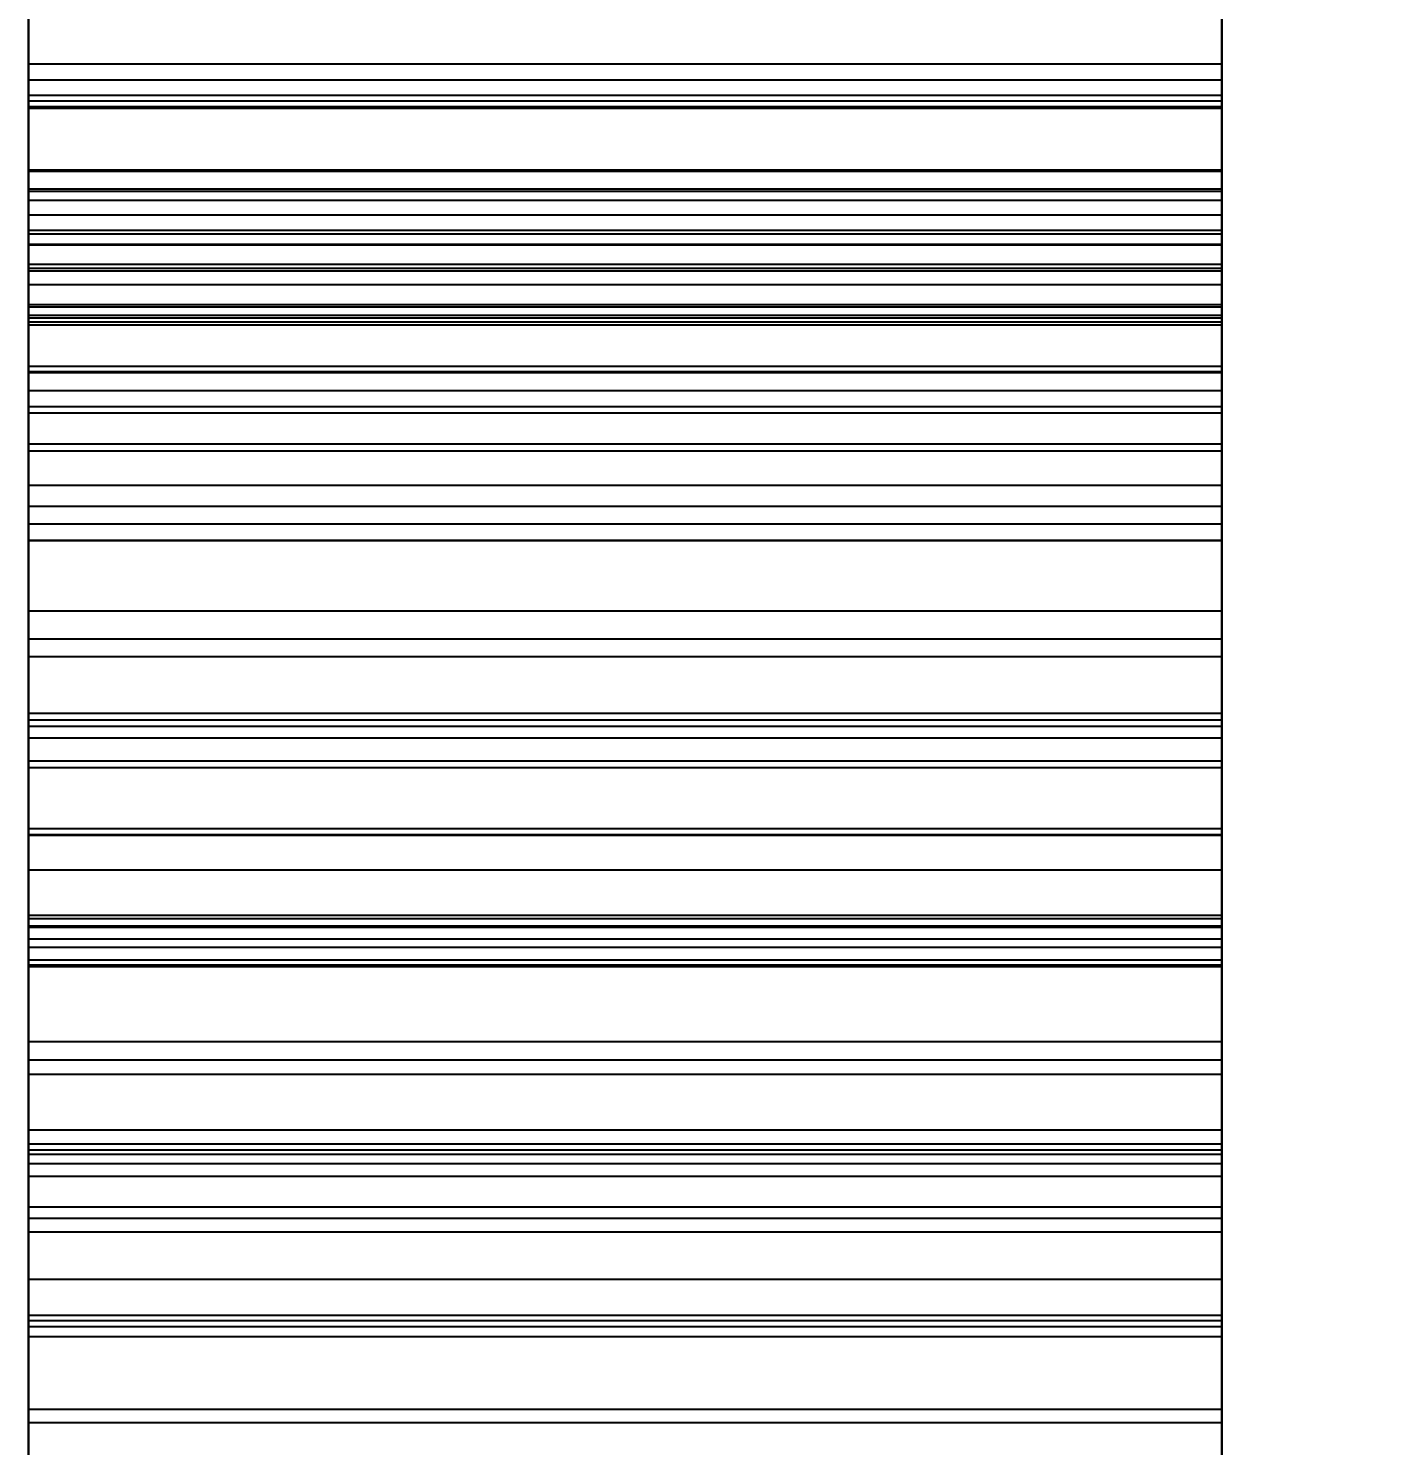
# Paper-space layout 'Sheet2' of a CAD drawing. Header units: inches. Extents: x 0 to 16.3, y 0 to 11.5.
# Drawn here: x 14.0263 to 14.0834, y 3.8947 to 3.9541 of the extents above; entities that cross this region are included whole.
import ezdxf

# ---------------------------------------------------------------- set-up
doc = ezdxf.new("R2010")
doc.units = ezdxf.units.IN
doc.header["$MEASUREMENT"] = 0
doc.styles.add('SLDTEXTSTYLE0', font='TXT', dxfattribs={"width": 0.75})
doc.dimstyles.new('SLDDIMSTYLE3', dxfattribs={"dimtxt": 0.137795, "dimasz": 0.13, "dimexe": 0, "dimexo": 0.0625, "dimgap": 0.034449, "dimtad": 1, "dimdec": 4, "dimlfac": 2, "dimzin": 12, "dimdsep": 46, "dimtxsty": 'SLDTEXTSTYLE0', "dimsah": 1, "dimcen": 0.09, "dimazin": 3, "dimtfac": 1, "dimtofl": 0, "dimtmove": 0, "dimatfit": 3, "dimfxl": 1, "dimfrac": 2, "dimtolj": 1, "dimtzin": 12, "dimarcsym": 0})
doc.dimstyles.new('SLDDIMSTYLE4', dxfattribs={"dimtxt": 0.137795, "dimasz": 0.13, "dimexe": 0, "dimexo": 0.0625, "dimgap": 0.034449, "dimtad": 1, "dimlfac": 2, "dimrnd": 1e-09, "dimzin": 4, "dimdsep": 46, "dimtxsty": 'SLDTEXTSTYLE0', "dimsah": 1, "dimcen": 0.09, "dimadec": 0, "dimazin": 1, "dimtfac": 1, "dimtofl": 0, "dimtmove": 0, "dimatfit": 3, "dimfxl": 1, "dimfrac": 2, "dimtolj": 1, "dimtzin": 12, "dimarcsym": 0})

# ---------------------------------------------------------------- blocks, each defined once
blk = doc.blocks.new('_D_3')
at = {"color": 7, "linetype": 'Continuous', "lineweight": 0}
blk.add_line((14.314367, 3.87368), (14.710132, 3.979725), dxfattribs=at)
at = {"color": 7, "linetype": 'Continuous', "lineweight": 18}
for start, end in [(15, 37.822838), (0, 15), (337.177162, 0)]:
    blk.add_arc((14.076338, 3.8099), 0.616782, start, end, dxfattribs=at)
for points in [[(14.672104, 3.969535), (14.644297, 4.098092), (14.606942, 4.083789)], [(14.69312, 3.8099), (14.65975, 3.682674), (14.699534, 3.678527)]]:
    blk.add_solid(points, dxfattribs=at)
at = {"color": 7, "linetype": 'Continuous', "lineweight": 18, "insert": (14.847957, 4.044186), "char_height": 0.1377953, "attachment_point": 1, "rotation": 276.99582, "style": 'SLDTEXTSTYLE0'}
blk.add_mtext('15°', dxfattribs=at)
blk = doc.blocks.new('_D_4')
at = {"color": 7, "linetype": 'Continuous', "lineweight": 0}
for p, q in [((14.103635, 4.8099), (13.386918, 4.8099)), ((13.426288, 4.8099), (13.426288, 3.8099)), ((14.036968, 3.8099), (13.386918, 3.8099))]:
    blk.add_line(p, q, dxfattribs=at)
at = {"color": 7, "linetype": 'Continuous', "lineweight": 18}
for points in [[(13.426288, 4.8099), (13.406288, 4.6799), (13.446288, 4.6799)], [(13.426288, 3.8099), (13.446288, 3.9399), (13.406288, 3.9399)]]:
    blk.add_solid(points, dxfattribs=at)
at = {"color": 7, "linetype": 'Continuous', "lineweight": 18, "insert": (13.248661, 4.132224), "char_height": 0.1377953, "attachment_point": 1, "rotation": 90, "style": 'SLDTEXTSTYLE0'}
blk.add_mtext('2.00', dxfattribs=at)

psp = doc.layouts.new('Sheet2')

# ---------------------------------------------------------------- linework, layer by layer
at = {"color": 7, "linetype": 'Continuous', "lineweight": 25}
for p, q in [((14.076338, 3.8099), (14.076338, 6.97594)), ((14.026338, 3.985562), (14.026338, 3.869495)), ((14.076338, 3.985562), (14.076338, 3.869495)), ((14.026338, 3.945082), (14.026338, 3.981437)), ((14.076338, 3.945082), (14.076338, 3.981437)), ((14.026338, 3.975283), (14.026338, 3.936433)), ((14.076338, 3.975283), (14.076338, 3.936433)), ((14.026338, 3.92344), (14.026338, 3.974767)), ((14.076338, 3.92344), (14.076338, 3.974767)), ((14.026338, 3.970212), (14.026338, 3.925435)), ((14.076338, 3.970212), (14.076338, 3.925435)), ((14.026338, 3.95742), (14.026338, 3.882755)), ((14.076338, 3.95742), (14.076338, 3.882755)), ((14.026338, 3.936717), (14.026338, 3.955943)), ((14.076338, 3.936717), (14.076338, 3.955943)), ((14.026338, 3.869466), (14.026338, 3.95556)), ((14.076338, 3.869466), (14.076338, 3.95556)), ((14.076338, 3.952624), (14.026338, 3.952624)), ((14.026338, 3.951971), (14.076338, 3.951971)), ((14.076338, 3.951316), (14.026338, 3.951316)), ((14.026338, 3.951089), (14.076338, 3.951089)), ((14.026338, 3.950853), (14.076338, 3.950853)), ((14.026338, 3.95078), (14.076338, 3.95078)), ((14.026338, 3.948196), (14.076338, 3.948196)), ((14.026338, 3.948149), (14.076338, 3.948149)), ((14.026338, 3.947408), (14.026338, 3.945054)), ((14.026338, 3.947408), (14.076338, 3.947408)), ((14.026338, 3.947311), (14.026338, 3.929729)), ((14.026338, 3.932678), (14.026338, 3.947311)), ((14.026338, 3.947311), (14.076338, 3.947311)), ((14.076338, 3.947408), (14.076338, 3.945054)), ((14.076338, 3.947311), (14.076338, 3.929729)), ((14.076338, 3.932678), (14.076338, 3.947311)), ((14.026338, 3.946924), (14.076338, 3.946924)), ((14.026338, 3.946316), (14.026338, 3.945522)), ((14.026338, 3.939709), (14.026338, 3.946316)), ((14.026338, 3.946316), (14.076338, 3.946316)), ((14.076338, 3.946316), (14.076338, 3.945522)), ((14.076338, 3.939709), (14.076338, 3.946316)), ((14.026338, 3.945672), (14.076338, 3.945672)), ((14.026338, 3.945672), (14.026338, 3.916833)), ((14.026338, 3.945522), (14.076338, 3.945522)), ((14.026338, 3.945522), (14.026338, 3.914896)), ((14.076338, 3.945672), (14.076338, 3.916833)), ((14.076338, 3.945522), (14.076338, 3.914896)), ((14.026338, 3.945082), (14.076338, 3.945082)), ((14.026338, 3.945054), (14.076338, 3.945054)), ((14.026338, 3.945054), (14.026338, 3.936717)), ((14.076338, 3.945054), (14.076338, 3.936717)), ((14.026338, 3.944253), (14.076338, 3.944253)), ((14.026338, 3.944085), (14.076338, 3.944085)), ((14.026338, 3.943971), (14.076338, 3.943971)), ((14.026338, 3.906567), (14.026338, 3.943971)), ((14.076338, 3.906567), (14.076338, 3.943971)), ((14.026338, 3.943404), (14.076338, 3.943404)), ((14.076338, 3.942539), (14.026338, 3.942539)), ((14.026338, 3.942468), (14.076338, 3.942468)), ((14.026338, 3.942119), (14.076338, 3.942119)), ((14.026338, 3.941994), (14.076338, 3.941994)), ((14.026338, 3.891063), (14.026338, 3.941994)), ((14.026338, 3.941826), (14.076338, 3.941826)), ((14.026338, 3.928554), (14.026338, 3.941826)), ((14.026338, 3.941708), (14.026338, 3.939751)), ((14.026338, 3.941708), (14.076338, 3.941708)), ((14.026338, 3.933371), (14.026338, 3.941708)), ((14.076338, 3.891063), (14.076338, 3.941994)), ((14.076338, 3.928554), (14.076338, 3.941826)), ((14.076338, 3.941708), (14.076338, 3.939751)), ((14.076338, 3.933371), (14.076338, 3.941708)), ((14.026338, 3.939973), (14.026338, 3.899988)), ((14.026338, 3.939973), (14.076338, 3.939973)), ((14.076338, 3.939973), (14.076338, 3.899988)), ((14.026338, 3.939751), (14.076338, 3.939751)), ((14.026338, 3.939709), (14.076338, 3.939709)), ((14.026338, 3.938953), (14.076338, 3.938953)), ((14.076338, 3.938274), (14.026338, 3.938274)), ((14.026338, 3.938019), (14.076338, 3.938019)), ((14.026338, 3.936717), (14.076338, 3.936717)), ((14.026338, 3.936433), (14.076338, 3.936433)), ((14.026338, 3.934982), (14.076338, 3.934982)), ((14.026338, 3.934106), (14.076338, 3.934106)), ((14.026338, 3.914825), (14.026338, 3.933371)), ((14.026338, 3.933371), (14.076338, 3.933371)), ((14.076338, 3.914825), (14.076338, 3.933371)), ((14.026338, 3.932678), (14.076338, 3.932678)), ((14.026338, 3.915096), (14.026338, 3.932678)), ((14.026338, 3.932676), (14.076338, 3.932676)), ((14.076338, 3.915096), (14.076338, 3.932678)), ((14.026338, 3.929729), (14.076338, 3.929729)), ((14.026338, 3.929729), (14.026338, 3.915096)), ((14.076338, 3.929729), (14.076338, 3.915096)), ((14.026338, 3.928554), (14.076338, 3.928554)), ((14.026338, 3.927807), (14.076338, 3.927807)), ((14.026338, 3.925435), (14.076338, 3.925435)), ((14.026338, 3.925435), (14.026338, 3.899318)), ((14.026338, 3.925161), (14.076338, 3.925161)), ((14.076338, 3.925435), (14.076338, 3.899318)), ((14.026338, 3.924892), (14.026338, 3.923162)), ((14.026338, 3.924892), (14.076338, 3.924892)), ((14.026338, 3.924395), (14.076338, 3.924395)), ((14.076338, 3.924892), (14.076338, 3.923162)), ((14.026338, 3.92344), (14.076338, 3.92344)), ((14.026338, 3.923162), (14.076338, 3.923162)), ((14.026338, 3.923162), (14.026338, 3.914825)), ((14.076338, 3.923162), (14.076338, 3.914825)), ((14.026338, 3.920608), (14.076338, 3.920608)), ((14.026338, 3.920349), (14.076338, 3.920349)), ((14.026338, 3.920324), (14.076338, 3.920324)), ((14.026338, 3.918875), (14.026338, 3.916975)), ((14.026338, 3.918875), (14.076338, 3.918875)), ((14.026338, 3.910311), (14.026338, 3.918875)), ((14.076338, 3.918875), (14.076338, 3.916975)), ((14.076338, 3.910311), (14.076338, 3.918875)), ((14.026338, 3.916975), (14.076338, 3.916975)), ((14.026338, 3.916833), (14.076338, 3.916833)), ((14.026338, 3.916526), (14.076338, 3.916526)), ((14.026338, 3.916464), (14.076338, 3.916464)), ((14.026338, 3.914896), (14.026338, 3.915973)), ((14.026338, 3.915973), (14.076338, 3.915973)), ((14.026338, 3.915633), (14.076338, 3.915633)), ((14.076338, 3.914896), (14.076338, 3.915973)), ((14.026338, 3.915096), (14.076338, 3.915096)), ((14.026338, 3.914896), (14.076338, 3.914896)), ((14.026338, 3.914825), (14.076338, 3.914825)), ((14.026338, 3.911671), (14.076338, 3.911671)), ((14.026338, 3.91091), (14.076338, 3.91091)), ((14.026338, 3.895706), (14.026338, 3.910311)), ((14.026338, 3.910311), (14.076338, 3.910311)), ((14.076338, 3.895706), (14.076338, 3.910311)), ((14.026338, 3.907976), (14.076338, 3.907976)), ((14.026338, 3.907389), (14.076338, 3.907389)), ((14.026338, 3.907144), (14.076338, 3.907144)), ((14.026338, 3.899318), (14.026338, 3.907144)), ((14.026338, 3.906963), (14.076338, 3.906963)), ((14.026338, 3.906567), (14.076338, 3.906567)), ((14.076338, 3.899318), (14.076338, 3.907144)), ((14.026338, 3.906029), (14.026338, 3.90427)), ((14.026338, 3.906029), (14.076338, 3.906029)), ((14.076338, 3.906029), (14.076338, 3.90427)), ((14.026338, 3.904756), (14.076338, 3.904756)), ((14.026338, 3.90427), (14.076338, 3.90427)), ((14.026338, 3.90427), (14.026338, 3.895706)), ((14.076338, 3.90427), (14.076338, 3.895706)), ((14.026338, 3.903702), (14.076338, 3.903702)), ((14.026338, 3.901718), (14.026338, 3.900215)), ((14.026338, 3.901718), (14.076338, 3.901718)), ((14.026338, 3.893154), (14.026338, 3.901718)), ((14.076338, 3.901718), (14.076338, 3.900215)), ((14.076338, 3.893154), (14.076338, 3.901718)), ((14.026338, 3.900215), (14.076338, 3.900215)), ((14.026338, 3.899988), (14.076338, 3.899988)), ((14.026338, 3.89974), (14.076338, 3.89974)), ((14.026338, 3.899318), (14.076338, 3.899318)), ((14.026338, 3.896265), (14.076338, 3.896265)), ((14.026338, 3.895706), (14.076338, 3.895706))]:
    psp.add_line(p, q, dxfattribs=at)
for points, knots in [([(14.076338, 4.028395), (14.076338, 4.026699), (14.076338, 4.02337), (14.076338, 4.01836), (14.076338, 4.013454), (14.076338, 4.008662), (14.076338, 4.003937), (14.076338, 3.999323), (14.076338, 3.994798), (14.076338, 3.990395), (14.076338, 3.986146), (14.076338, 3.982082), (14.076338, 3.97823), (14.076338, 3.974585), (14.076338, 3.97117), (14.076338, 3.967953), (14.076338, 3.964963), (14.076338, 3.96218), (14.076338, 3.959586), (14.076338, 3.957216), (14.076338, 3.955001), (14.076338, 3.953031), (14.076338, 3.951193), (14.076338, 3.949548), (14.076338, 3.948126), (14.076338, 3.947327), (14.076338, 3.946924)], [0, 0, 0, 0, 0.058769, 0.115367, 0.170284, 0.223398, 0.274919, 0.325155, 0.373879, 0.421534, 0.467373, 0.511203, 0.553187, 0.593142, 0.63132, 0.668139, 0.703659, 0.738286, 0.77209, 0.805291, 0.837698, 0.869936, 0.901947, 0.934392, 0.966911, 1, 1, 1, 1]), ([(14.076338, 3.95078), (14.076338, 3.951926), (14.076338, 3.954231), (14.076338, 3.958379), (14.076338, 3.962975), (14.076338, 3.968145), (14.076338, 3.973797), (14.076338, 3.979991), (14.076338, 3.98668), (14.076338, 3.991411), (14.076338, 3.993827)], [0, 0, 0, 0, 0.11386, 0.229075, 0.346706, 0.467688, 0.592823, 0.722567, 0.858319, 1, 1, 1, 1]), ([(14.076338, 3.948149), (14.076338, 3.950162), (14.076338, 3.954036), (14.076338, 3.959636), (14.076338, 3.964828), (14.076338, 3.969567), (14.076338, 3.973905), (14.076338, 3.977793), (14.076338, 3.981269), (14.076338, 3.983462), (14.076338, 3.984475)], [0, 0, 0, 0, 0.170297, 0.327906, 0.472292, 0.603108, 0.721545, 0.826796, 0.919947, 1, 1, 1, 1]), ([(14.076338, 3.979875), (14.076338, 3.978358), (14.076338, 3.975238), (14.076338, 3.970332), (14.076338, 3.965105), (14.076338, 3.959538), (14.076338, 3.953642), (14.076338, 3.947421), (14.076338, 3.940858), (14.076338, 3.936399), (14.076338, 3.934106)], [0, 0, 0, 0, 0.100908, 0.207427, 0.320704, 0.441193, 0.56927, 0.704636, 0.848081, 1, 1, 1, 1]), ([(14.076338, 3.9797), (14.076338, 3.979714), (14.076338, 3.97974), (14.076338, 3.979548), (14.076338, 3.979095), (14.076338, 3.978366), (14.076338, 3.977474), (14.076338, 3.976294), (14.076338, 3.97491), (14.076338, 3.973276), (14.076338, 3.971405), (14.076338, 3.969216), (14.076338, 3.966718), (14.076338, 3.963975), (14.076338, 3.960892), (14.076338, 3.95755), (14.076338, 3.953888), (14.076338, 3.949988), (14.076338, 3.945822), (14.076338, 3.941482), (14.076338, 3.936938), (14.076338, 3.932226), (14.076338, 3.927345), (14.076338, 3.922278), (14.076338, 3.917041), (14.076338, 3.913478), (14.076338, 3.911671)], [0, 0, 0, 0, 0.032693, 0.064846, 0.096392, 0.127886, 0.159385, 0.191279, 0.223668, 0.256476, 0.29033, 0.3256, 0.362128, 0.400545, 0.440894, 0.48329, 0.527719, 0.574865, 0.623493, 0.673169, 0.724121, 0.776292, 0.829803, 0.884723, 0.941545, 1, 1, 1, 1]), ([(14.076338, 3.907389), (14.076338, 3.909251), (14.076338, 3.912918), (14.076338, 3.91833), (14.076338, 3.923552), (14.076338, 3.928576), (14.076338, 3.933405), (14.076338, 3.938044), (14.076338, 3.942492), (14.076338, 3.94674), (14.076338, 3.950757), (14.076338, 3.954506), (14.076338, 3.958006), (14.076338, 3.961212), (14.076338, 3.964157), (14.076338, 3.966821), (14.076338, 3.969226), (14.076338, 3.97133), (14.076338, 3.973165), (14.076338, 3.974837), (14.076338, 3.976215), (14.076338, 3.977387), (14.076338, 3.978321), (14.076338, 3.979044), (14.076338, 3.979486), (14.076338, 3.979629), (14.076338, 3.9797)], [0, 0, 0, 0, 0.059152, 0.116498, 0.171835, 0.225245, 0.276828, 0.326754, 0.375467, 0.422747, 0.468354, 0.51176, 0.553246, 0.592838, 0.630565, 0.667043, 0.702074, 0.736134, 0.769462, 0.802366, 0.83499, 0.867436, 0.899905, 0.9326, 0.96597, 1, 1, 1, 1]), ([(14.076338, 3.979333), (14.076338, 3.979253), (14.076338, 3.979096), (14.076338, 3.978466), (14.076338, 3.977527), (14.076338, 3.976291), (14.076338, 3.974718), (14.076338, 3.972851), (14.076338, 3.970636), (14.076338, 3.968167), (14.076338, 3.965446), (14.076338, 3.962584), (14.076338, 3.959582), (14.076338, 3.956419), (14.076338, 3.953131), (14.076338, 3.94969), (14.076338, 3.94612), (14.076338, 3.943698), (14.076338, 3.942468)], [0, 0, 0, 0, 0.074002, 0.1448371, 0.2124976, 0.2783961, 0.3422042, 0.4049687, 0.4669422, 0.5295327, 0.5910163, 0.6506416, 0.7083409, 0.7656131, 0.8225027, 0.8804287, 0.9392522, 1, 1, 1, 1]), ([(14.076338, 3.920324), (14.076338, 3.923126), (14.076338, 3.928613), (14.076338, 3.936756), (14.076338, 3.944586), (14.076338, 3.952101), (14.076338, 3.959304), (14.076338, 3.966185), (14.076338, 3.972779), (14.076338, 3.976907), (14.076338, 3.978968)], [0, 0, 0, 0, 0.1418025, 0.2777005, 0.407399, 0.5321542, 0.6528734, 0.7704514, 0.8854446, 1, 1, 1, 1]), ([(14.076338, 3.970881), (14.076338, 3.970821), (14.076338, 3.970701), (14.076338, 3.969914), (14.076338, 3.968761), (14.076338, 3.967157), (14.076338, 3.965129), (14.076338, 3.962701), (14.076338, 3.959836), (14.076338, 3.956516), (14.076338, 3.952578), (14.076338, 3.947924), (14.076338, 3.942486), (14.076338, 3.936259), (14.076338, 3.929235), (14.076338, 3.921425), (14.076338, 3.912822), (14.076338, 3.906831), (14.076338, 3.903702)], [0, 0, 0, 0, 0.028859, 0.057356, 0.086196, 0.116808, 0.15028, 0.187632, 0.229256, 0.275713, 0.329454, 0.393456, 0.467599, 0.552729, 0.648225, 0.754891, 0.872008, 1, 1, 1, 1]), ([(14.076338, 3.944085), (14.076338, 3.945068), (14.076338, 3.946979), (14.076338, 3.949756), (14.076338, 3.952362), (14.076338, 3.954792), (14.076338, 3.957044), (14.076338, 3.959118), (14.076338, 3.961016), (14.076338, 3.962725), (14.076338, 3.964266), (14.076338, 3.965612), (14.076338, 3.966739), (14.076338, 3.967723), (14.076338, 3.968458), (14.076338, 3.969022), (14.076338, 3.969398), (14.076338, 3.96948), (14.076338, 3.969521)], [0, 0, 0, 0, 0.081253, 0.157959, 0.229668, 0.298311, 0.362815, 0.423752, 0.483547, 0.541217, 0.597661, 0.653003, 0.708046, 0.763289, 0.818708, 0.877088, 0.937325, 1, 1, 1, 1]), ([(14.076338, 3.968103), (14.076338, 3.968304), (14.076338, 3.968698), (14.076338, 3.968926), (14.076338, 3.968971), (14.076338, 3.968749), (14.076338, 3.96823), (14.076338, 3.967444), (14.076338, 3.966461), (14.076338, 3.965172), (14.076338, 3.963646), (14.076338, 3.961872), (14.076338, 3.959813), (14.076338, 3.957474), (14.076338, 3.95491), (14.076338, 3.952066), (14.076338, 3.948965), (14.076338, 3.946792), (14.076338, 3.945672)], [0, 0, 0, 0, 0.058362, 0.114938, 0.169832, 0.223642, 0.277229, 0.331246, 0.38672, 0.444257, 0.503633, 0.564017, 0.627098, 0.693634, 0.763404, 0.837715, 0.916397, 1, 1, 1, 1]), ([(14.076338, 3.943971), (14.076338, 3.945495), (14.076338, 3.948375), (14.076338, 3.95261), (14.076338, 3.956445), (14.076338, 3.95986), (14.076338, 3.962776), (14.076338, 3.965183), (14.076338, 3.967019), (14.076338, 3.967734), (14.076338, 3.968103)], [0, 0, 0, 0, 0.158215, 0.299154, 0.42735, 0.546586, 0.660816, 0.769781, 0.881273, 1, 1, 1, 1]), ([(14.076338, 3.943404), (14.076338, 3.944625), (14.076338, 3.947023), (14.076338, 3.950528), (14.076338, 3.953865), (14.076338, 3.95703), (14.076338, 3.960045), (14.076338, 3.962901), (14.076338, 3.965592), (14.076338, 3.967221), (14.076338, 3.968047)], [0, 0, 0, 0, 0.133273, 0.26163, 0.386302, 0.508546, 0.63016, 0.751353, 0.873944, 1, 1, 1, 1]), ([(14.076338, 3.941826), (14.076338, 3.942168), (14.076338, 3.942823), (14.076338, 3.944352), (14.076338, 3.946309), (14.076338, 3.948255), (14.076338, 3.950069), (14.076338, 3.951733), (14.076338, 3.953665), (14.076338, 3.955862), (14.076338, 3.95835), (14.076338, 3.961104), (14.076338, 3.964138), (14.076338, 3.966242), (14.076338, 3.967347)], [0, 0, 0, 0, 0.099377, 0.19028, 0.276862, 0.364105, 0.412453, 0.469802, 0.534172, 0.60876, 0.691899, 0.785665, 0.887403, 1, 1, 1, 1]), ([(14.076338, 3.965863), (14.076338, 3.964962), (14.076338, 3.963146), (14.076338, 3.960268), (14.076338, 3.957233), (14.076338, 3.954062), (14.076338, 3.950739), (14.076338, 3.947275), (14.076338, 3.943646), (14.076338, 3.941216), (14.076338, 3.939973)], [0, 0, 0, 0, 0.111042, 0.22395, 0.339353, 0.459762, 0.584076, 0.715445, 0.854448, 1, 1, 1, 1]), ([(14.076338, 3.964597), (14.076338, 3.96332), (14.076338, 3.96087), (14.076338, 3.957346), (14.076338, 3.954112), (14.076338, 3.951131), (14.076338, 3.948488), (14.076338, 3.946097), (14.076338, 3.944032), (14.076338, 3.940535), (14.076338, 3.935506), (14.076338, 3.930861), (14.076338, 3.928554)], [0, 0, 0, 0, 0.110709, 0.212455, 0.3063, 0.390411, 0.466479, 0.533745, 0.592052, 0.642138, 0.822292, 1, 1, 1, 1]), ([(14.076338, 3.906963), (14.076338, 3.908674), (14.076338, 3.912021), (14.076338, 3.916919), (14.076338, 3.921586), (14.076338, 3.926032), (14.076338, 3.930257), (14.076338, 3.934246), (14.076338, 3.938011), (14.076338, 3.941545), (14.076338, 3.944864), (14.076338, 3.947956), (14.076338, 3.95082), (14.076338, 3.953457), (14.076338, 3.955853), (14.076338, 3.958031), (14.076338, 3.959996), (14.076338, 3.961205), (14.076338, 3.961779)], [0, 0, 0, 0, 0.092381, 0.180712, 0.264522, 0.344772, 0.421035, 0.493284, 0.561023, 0.625346, 0.685706, 0.742122, 0.794622, 0.843236, 0.887643, 0.928768, 0.966189, 1, 1, 1, 1]), ([(14.076338, 3.958552), (14.076338, 3.957896), (14.076338, 3.956658), (14.076338, 3.954796), (14.076338, 3.953071), (14.076338, 3.951503), (14.076338, 3.950142), (14.076338, 3.948971), (14.076338, 3.948044), (14.076338, 3.947625), (14.076338, 3.947408)], [0, 0, 0, 0, 0.152255, 0.287145, 0.412906, 0.531305, 0.647522, 0.760069, 0.87555, 1, 1, 1, 1]), ([(14.076338, 3.954577), (14.076338, 3.954226), (14.076338, 3.953554), (14.076338, 3.952597), (14.076338, 3.951768), (14.076338, 3.951317), (14.076338, 3.951089)], [0, 0, 0, 0, 0.273614, 0.524351, 0.758908, 1, 1, 1, 1]), ([(14.076338, 3.941994), (14.076338, 3.942756), (14.076338, 3.944212), (14.076338, 3.946353), (14.076338, 3.948278), (14.076338, 3.950008), (14.076338, 3.951478), (14.076338, 3.952685), (14.076338, 3.953599), (14.076338, 3.953948), (14.076338, 3.954131)], [0, 0, 0, 0, 0.138272, 0.263826, 0.380184, 0.495389, 0.61062, 0.730573, 0.859433, 1, 1, 1, 1]), ([(14.076338, 3.951971), (14.076338, 3.952154), (14.076338, 3.952515), (14.076338, 3.952676), (14.076338, 3.952523), (14.076338, 3.952124), (14.076338, 3.9513), (14.076338, 3.950219), (14.076338, 3.94882), (14.076338, 3.947134), (14.076338, 3.945127), (14.076338, 3.942673), (14.076338, 3.939901), (14.076338, 3.936766), (14.076338, 3.933225), (14.076338, 3.929345), (14.076338, 3.925122), (14.076338, 3.922146), (14.076338, 3.920608)], [0, 0, 0, 0, 0.057287, 0.113582, 0.169374, 0.225103, 0.28151, 0.338342, 0.397086, 0.457718, 0.519292, 0.580547, 0.642839, 0.70736, 0.774859, 0.845534, 0.920151, 1, 1, 1, 1]), ([(14.076338, 3.934106), (14.076338, 3.935331), (14.076338, 3.937716), (14.076338, 3.940946), (14.076338, 3.943797), (14.076338, 3.946213), (14.076338, 3.94827), (14.076338, 3.949929), (14.076338, 3.951208), (14.076338, 3.951716), (14.076338, 3.951971)], [0, 0, 0, 0, 0.143672, 0.27975, 0.407946, 0.531465, 0.651521, 0.76818, 0.883797, 1, 1, 1, 1]), ([(14.076338, 3.925161), (14.076338, 3.926243), (14.076338, 3.928362), (14.076338, 3.93141), (14.076338, 3.934268), (14.076338, 3.936945), (14.076338, 3.939418), (14.076338, 3.941719), (14.076338, 3.943817), (14.076338, 3.945706), (14.076338, 3.947386), (14.076338, 3.948747), (14.076338, 3.949859), (14.076338, 3.950665), (14.076338, 3.951123), (14.076338, 3.951364), (14.076338, 3.95127), (14.076338, 3.950995), (14.076338, 3.950853)], [0, 0, 0, 0, 0.065244, 0.12779, 0.188204, 0.24761, 0.306151, 0.364167, 0.423469, 0.483945, 0.544987, 0.605398, 0.666862, 0.728569, 0.79233, 0.858898, 0.927585, 1, 1, 1, 1]), ([(14.076338, 3.951089), (14.076338, 3.950839), (14.076338, 3.950248), (14.076338, 3.949602), (14.076338, 3.948852), (14.076338, 3.948429), (14.076338, 3.948196)], [0, 0, 0, 0, 0.159302, 0.37785, 0.657976, 1, 1, 1, 1]), ([(14.076338, 3.950853), (14.076338, 3.950671), (14.076338, 3.950314), (14.076338, 3.94952), (14.076338, 3.948518), (14.076338, 3.947349), (14.076338, 3.945898), (14.076338, 3.944152), (14.076338, 3.942075), (14.076338, 3.940514), (14.076338, 3.939709)], [0, 0, 0, 0, 0.1312812, 0.2568303, 0.3762753, 0.4909593, 0.6067098, 0.7290527, 0.8601652, 1, 1, 1, 1]), ([(14.076338, 3.946924), (14.076338, 3.946403), (14.076338, 3.94538), (14.076338, 3.944519), (14.076338, 3.944168), (14.076338, 3.944362), (14.076338, 3.945147), (14.076338, 3.946473), (14.076338, 3.948313), (14.076338, 3.949944), (14.076338, 3.95078)], [0, 0, 0, 0, 0.12597, 0.2478554, 0.3676538, 0.4872073, 0.6085037, 0.7332797, 0.863168, 1, 1, 1, 1]), ([(14.076338, 3.948196), (14.076338, 3.947899), (14.076338, 3.947334), (14.076338, 3.946147), (14.076338, 3.944802), (14.076338, 3.943234), (14.076338, 3.941455), (14.076338, 3.939472), (14.076338, 3.937281), (14.076338, 3.935768), (14.076338, 3.934982)], [0, 0, 0, 0, 0.152121, 0.288992, 0.415713, 0.531918, 0.645672, 0.759105, 0.874722, 1, 1, 1, 1]), ([(14.076338, 3.907144), (14.076338, 3.908291), (14.076338, 3.91077), (14.076338, 3.914687), (14.076338, 3.919097), (14.076338, 3.923959), (14.076338, 3.929346), (14.076338, 3.935186), (14.076338, 3.941519), (14.076338, 3.945883), (14.076338, 3.948149)], [0, 0, 0, 0, 0.080863, 0.174861, 0.280675, 0.399201, 0.530022, 0.674484, 0.830941, 1, 1, 1, 1]), ([(14.076338, 3.939751), (14.076338, 3.939524), (14.076338, 3.939097), (14.076338, 3.93892), (14.076338, 3.938984), (14.076338, 3.939528), (14.076338, 3.940421), (14.076338, 3.941669), (14.076338, 3.943235), (14.076338, 3.944448), (14.076338, 3.945082)], [0, 0, 0, 0, 0.145696, 0.274342, 0.390709, 0.500852, 0.613292, 0.72879, 0.858141, 1, 1, 1, 1]), ([(14.076338, 3.916464), (14.076338, 3.917592), (14.076338, 3.919818), (14.076338, 3.923229), (14.076338, 3.926679), (14.076338, 3.930124), (14.076338, 3.9336), (14.076338, 3.937067), (14.076338, 3.940567), (14.076338, 3.942911), (14.076338, 3.944085)], [0, 0, 0, 0, 0.132865, 0.262202, 0.388934, 0.514236, 0.637028, 0.758271, 0.879027, 1, 1, 1, 1]), ([(14.076338, 3.920349), (14.076338, 3.920453), (14.076338, 3.920657), (14.076338, 3.921957), (14.076338, 3.923933), (14.076338, 3.926649), (14.076338, 3.929991), (14.076338, 3.933967), (14.076338, 3.938498), (14.076338, 3.941709), (14.076338, 3.943404)], [0, 0, 0, 0, 0.108133, 0.212756, 0.319609, 0.434301, 0.557614, 0.689791, 0.836243, 1, 1, 1, 1]), ([(14.076338, 3.942119), (14.076338, 3.942288), (14.076338, 3.942606), (14.076338, 3.942503), (14.076338, 3.941914), (14.076338, 3.940779), (14.076338, 3.939234), (14.076338, 3.937355), (14.076338, 3.935151), (14.076338, 3.933513), (14.076338, 3.932676)], [0, 0, 0, 0, 0.172382, 0.324496, 0.460492, 0.583482, 0.694658, 0.797334, 0.896346, 1, 1, 1, 1]), ([(14.076338, 3.942468), (14.076338, 3.941151), (14.076338, 3.938569), (14.076338, 3.934802), (14.076338, 3.9312), (14.076338, 3.928933), (14.076338, 3.927807)], [0, 0, 0, 0, 0.2615689, 0.512922, 0.7582383, 1, 1, 1, 1]), ([(14.076338, 3.915973), (14.076338, 3.917017), (14.076338, 3.919044), (14.076338, 3.921943), (14.076338, 3.924638), (14.076338, 3.927096), (14.076338, 3.929334), (14.076338, 3.931379), (14.076338, 3.933187), (14.076338, 3.935302), (14.076338, 3.937554), (14.076338, 3.939703), (14.076338, 3.941287), (14.076338, 3.941836), (14.076338, 3.942119)], [0, 0, 0, 0, 0.081651, 0.158601, 0.231634, 0.300001, 0.365221, 0.427177, 0.48506, 0.540802, 0.649348, 0.760141, 0.876188, 1, 1, 1, 1]), ([(14.076338, 3.91091), (14.076338, 3.912272), (14.076338, 3.914884), (14.076338, 3.918616), (14.076338, 3.921965), (14.076338, 3.925012), (14.076338, 3.927675), (14.076338, 3.93), (14.076338, 3.931978), (14.076338, 3.933613), (14.076338, 3.934954), (14.076338, 3.936071), (14.076338, 3.936972), (14.076338, 3.937619), (14.076338, 3.9381), (14.076338, 3.938272), (14.076338, 3.938295), (14.076338, 3.938112), (14.076338, 3.938019)], [0, 0, 0, 0, 0.10765, 0.206342, 0.29663, 0.379488, 0.454542, 0.521657, 0.582348, 0.637359, 0.688116, 0.735687, 0.780623, 0.824253, 0.867581, 0.911063, 0.954975, 1, 1, 1, 1]), ([(14.076338, 3.938019), (14.076338, 3.937883), (14.076338, 3.93761), (14.076338, 3.936921), (14.076338, 3.936002), (14.076338, 3.934821), (14.076338, 3.933448), (14.076338, 3.931823), (14.076338, 3.929931), (14.076338, 3.927883), (14.076338, 3.925607), (14.076338, 3.923129), (14.076338, 3.920494), (14.076338, 3.917675), (14.076338, 3.914689), (14.076338, 3.911525), (14.076338, 3.908194), (14.076338, 3.905926), (14.076338, 3.904756)], [0, 0, 0, 0, 0.044842, 0.0901698, 0.1354976, 0.1827518, 0.2317717, 0.2842146, 0.3403229, 0.40009, 0.4625825, 0.5279504, 0.5963551, 0.6674915, 0.7440511, 0.824289, 0.9092984, 1, 1, 1, 1]), ([(14.076338, 3.936433), (14.076338, 3.93573), (14.076338, 3.934416), (14.076338, 3.932483), (14.076338, 3.930744), (14.076338, 3.92919), (14.076338, 3.927851), (14.076338, 3.926701), (14.076338, 3.925672), (14.076338, 3.925163), (14.076338, 3.924892)], [0, 0, 0, 0, 0.149637, 0.279328, 0.394452, 0.499191, 0.605389, 0.719232, 0.849923, 1, 1, 1, 1]), ([(14.076338, 3.934982), (14.076338, 3.933926), (14.076338, 3.931881), (14.076338, 3.92896), (14.076338, 3.926401), (14.076338, 3.924191), (14.076338, 3.92239), (14.076338, 3.921132), (14.076338, 3.920392), (14.076338, 3.920364), (14.076338, 3.920349)], [0, 0, 0, 0, 0.130464, 0.2529, 0.373692, 0.496687, 0.620064, 0.742149, 0.86688, 1, 1, 1, 1]), ([(14.076338, 3.932676), (14.076338, 3.931862), (14.076338, 3.930307), (14.076338, 3.928063), (14.076338, 3.926015), (14.076338, 3.924939), (14.076338, 3.924395)], [0, 0, 0, 0, 0.272074, 0.519401, 0.757176, 1, 1, 1, 1]), ([(14.076338, 3.927807), (14.076338, 3.926338), (14.076338, 3.923428), (14.076338, 3.919342), (14.076338, 3.915482), (14.076338, 3.912463), (14.076338, 3.910127), (14.076338, 3.908218), (14.076338, 3.906239), (14.076338, 3.904151), (14.076338, 3.901928), (14.076338, 3.899642), (14.076338, 3.897202), (14.076338, 3.895578), (14.076338, 3.894742)], [0, 0, 0, 0, 0.104065, 0.206014, 0.306747, 0.407704, 0.460836, 0.519992, 0.584865, 0.655939, 0.73279, 0.815569, 0.905031, 1, 1, 1, 1]), ([(14.076338, 3.896265), (14.076338, 3.897114), (14.076338, 3.898747), (14.076338, 3.901759), (14.076338, 3.90498), (14.076338, 3.908526), (14.076338, 3.912343), (14.076338, 3.916407), (14.076338, 3.920733), (14.076338, 3.92366), (14.076338, 3.925161)], [0, 0, 0, 0, 0.142009, 0.273082, 0.397469, 0.515743, 0.632382, 0.749488, 0.871528, 1, 1, 1, 1]), ([(14.076338, 3.924395), (14.076338, 3.924102), (14.076338, 3.923438), (14.076338, 3.92256), (14.076338, 3.921567), (14.076338, 3.920501), (14.076338, 3.919372), (14.076338, 3.918179), (14.076338, 3.916909), (14.076338, 3.916072), (14.076338, 3.915633)], [0, 0, 0, 0, 0.062485, 0.141812, 0.239501, 0.355891, 0.489391, 0.640166, 0.811349, 1, 1, 1, 1]), ([(14.076338, 3.916975), (14.076338, 3.916832), (14.076338, 3.91656), (14.076338, 3.916478), (14.076338, 3.916794), (14.076338, 3.917464), (14.076338, 3.918484), (14.076338, 3.919854), (14.076338, 3.921532), (14.076338, 3.922781), (14.076338, 3.92344)], [0, 0, 0, 0, 0.138806, 0.265183, 0.379606, 0.489952, 0.602676, 0.722606, 0.853528, 1, 1, 1, 1]), ([(14.076338, 3.920608), (14.076338, 3.918929), (14.076338, 3.915642), (14.076338, 3.910745), (14.076338, 3.906027), (14.076338, 3.90148), (14.076338, 3.897107), (14.076338, 3.892933), (14.076338, 3.888917), (14.076338, 3.885126), (14.076338, 3.881586), (14.076338, 3.8784), (14.076338, 3.875527), (14.076338, 3.873039), (14.076338, 3.870868), (14.076338, 3.86905), (14.076338, 3.867594), (14.076338, 3.866927), (14.076338, 3.866587)], [0, 0, 0, 0, 0.070438, 0.137896, 0.202853, 0.265458, 0.327078, 0.387331, 0.447752, 0.508414, 0.568907, 0.628175, 0.686919, 0.746408, 0.80668, 0.868691, 0.932904, 1, 1, 1, 1]), ([(14.076338, 3.875264), (14.076338, 3.876539), (14.076338, 3.87912), (14.076338, 3.883588), (14.076338, 3.888514), (14.076338, 3.893938), (14.076338, 3.899824), (14.076338, 3.906209), (14.076338, 3.913079), (14.076338, 3.917868), (14.076338, 3.920324)], [0, 0, 0, 0, 0.11036, 0.22333, 0.339303, 0.459359, 0.584704, 0.71593, 0.854318, 1, 1, 1, 1]), ([(14.076338, 3.916833), (14.076338, 3.916156), (14.076338, 3.914878), (14.076338, 3.912993), (14.076338, 3.911287), (14.076338, 3.909753), (14.076338, 3.908466), (14.076338, 3.907396), (14.076338, 3.906552), (14.076338, 3.906207), (14.076338, 3.906029)], [0, 0, 0, 0, 0.152535, 0.287853, 0.412299, 0.530854, 0.645685, 0.758999, 0.875623, 1, 1, 1, 1]), ([(14.076338, 3.886632), (14.076338, 3.888234), (14.076338, 3.891312), (14.076338, 3.895831), (14.076338, 3.900016), (14.076338, 3.903898), (14.076338, 3.907477), (14.076338, 3.910727), (14.076338, 3.913675), (14.076338, 3.91558), (14.076338, 3.916464)], [0, 0, 0, 0, 0.170704, 0.328054, 0.472578, 0.603841, 0.721921, 0.827363, 0.919856, 1, 1, 1, 1]), ([(14.076338, 3.915633), (14.076338, 3.915228), (14.076338, 3.914455), (14.076338, 3.91332), (14.076338, 3.912273), (14.076338, 3.911281), (14.076338, 3.910359), (14.076338, 3.909494), (14.076338, 3.908745), (14.076338, 3.908218), (14.076338, 3.907976)], [0, 0, 0, 0, 0.178344, 0.340789, 0.487346, 0.619846, 0.73834, 0.839771, 0.926751, 1, 1, 1, 1]), ([(14.076338, 3.911671), (14.076338, 3.909847), (14.076338, 3.906265), (14.076338, 3.900975), (14.076338, 3.895868), (14.076338, 3.890922), (14.076338, 3.88617), (14.076338, 3.881582), (14.076338, 3.877178), (14.076338, 3.87297), (14.076338, 3.86899), (14.076338, 3.865252), (14.076338, 3.861801), (14.076338, 3.858592), (14.076338, 3.855716), (14.076338, 3.853047), (14.076338, 3.850685), (14.076338, 3.848585), (14.076338, 3.846773), (14.076338, 3.845133), (14.076338, 3.843801), (14.076338, 3.842591), (14.076338, 3.841717), (14.076338, 3.84098), (14.076338, 3.840539), (14.076338, 3.840395), (14.076338, 3.840323)], [0, 0, 0, 0, 0.058726, 0.115318, 0.170179, 0.223395, 0.275159, 0.325156, 0.373931, 0.421647, 0.467689, 0.511397, 0.553308, 0.593169, 0.631505, 0.668235, 0.70373, 0.738476, 0.772072, 0.805255, 0.837907, 0.869944, 0.902175, 0.934419, 0.967031, 1, 1, 1, 1]), ([(14.076338, 3.875378), (14.076338, 3.87551), (14.076338, 3.875771), (14.076338, 3.876482), (14.076338, 3.877359), (14.076338, 3.878484), (14.076338, 3.879791), (14.076338, 3.88135), (14.076338, 3.883114), (14.076338, 3.885085), (14.076338, 3.887328), (14.076338, 3.889848), (14.076338, 3.892659), (14.076338, 3.895748), (14.076338, 3.899137), (14.076338, 3.902808), (14.076338, 3.906775), (14.076338, 3.909494), (14.076338, 3.91091)], [0, 0, 0, 0, 0.044097, 0.08669, 0.128975, 0.172104, 0.216421, 0.262701, 0.312075, 0.364456, 0.421079, 0.483753, 0.551667, 0.626784, 0.708783, 0.798632, 0.895158, 1, 1, 1, 1]), ([(14.076338, 3.907976), (14.076338, 3.907116), (14.076338, 3.905435), (14.076338, 3.902325), (14.076338, 3.898863), (14.076338, 3.895021), (14.076338, 3.890886), (14.076338, 3.886492), (14.076338, 3.881864), (14.076338, 3.878748), (14.076338, 3.877152)], [0, 0, 0, 0, 0.132231, 0.2583048, 0.3806944, 0.5027539, 0.6239159, 0.7451562, 0.8695054, 1, 1, 1, 1]), ([(14.076338, 3.855466), (14.076338, 3.857145), (14.076338, 3.860528), (14.076338, 3.866061), (14.076338, 3.87199), (14.076338, 3.87831), (14.076338, 3.885026), (14.076338, 3.892125), (14.076338, 3.899624), (14.076338, 3.904758), (14.076338, 3.907389)], [0, 0, 0, 0, 0.113716, 0.229132, 0.346707, 0.467631, 0.592752, 0.72284, 0.858007, 1, 1, 1, 1]), ([(14.076338, 3.870269), (14.076338, 3.873158), (14.076338, 3.879026), (14.076338, 3.88805), (14.076338, 3.897398), (14.076338, 3.90374), (14.076338, 3.906963)], [0, 0, 0, 0, 0.2376182, 0.482586, 0.7370626, 1, 1, 1, 1]), ([(14.076338, 3.900215), (14.076338, 3.90006), (14.076338, 3.899767), (14.076338, 3.899699), (14.076338, 3.899972), (14.076338, 3.900615), (14.076338, 3.901629), (14.076338, 3.902991), (14.076338, 3.904652), (14.076338, 3.905907), (14.076338, 3.906567)], [0, 0, 0, 0, 0.145854, 0.275421, 0.390911, 0.499899, 0.611764, 0.727603, 0.856649, 1, 1, 1, 1]), ([(14.076338, 3.904756), (14.076338, 3.90342), (14.076338, 3.900827), (14.076338, 3.897086), (14.076338, 3.893608), (14.076338, 3.890389), (14.076338, 3.887394), (14.076338, 3.884663), (14.076338, 3.882211), (14.076338, 3.880728), (14.076338, 3.88)], [0, 0, 0, 0, 0.1490694, 0.2892859, 0.4233583, 0.5495206, 0.6697814, 0.7847089, 0.8943412, 1, 1, 1, 1]), ([(14.076338, 3.903702), (14.076338, 3.901074), (14.076338, 3.896012), (14.076338, 3.888728), (14.076338, 3.882052), (14.076338, 3.875975), (14.076338, 3.870501), (14.076338, 3.865633), (14.076338, 3.861361), (14.076338, 3.858795), (14.076338, 3.857593)], [0, 0, 0, 0, 0.167874, 0.32331, 0.465877, 0.596263, 0.714758, 0.821079, 0.91623, 1, 1, 1, 1]), ([(14.076338, 3.899988), (14.076338, 3.899265), (14.076338, 3.897915), (14.076338, 3.895945), (14.076338, 3.894216), (14.076338, 3.892717), (14.076338, 3.891445), (14.076338, 3.890442), (14.076338, 3.889504), (14.076338, 3.889111), (14.076338, 3.888901)], [0, 0, 0, 0, 0.149979, 0.279784, 0.395487, 0.498908, 0.603448, 0.71787, 0.849235, 1, 1, 1, 1]), ([(14.076338, 3.887928), (14.076338, 3.88835), (14.076338, 3.889164), (14.076338, 3.890378), (14.076338, 3.891533), (14.076338, 3.892632), (14.076338, 3.893596), (14.076338, 3.894535), (14.076338, 3.895416), (14.076338, 3.895997), (14.076338, 3.896265)], [0, 0, 0, 0, 0.173889, 0.334761, 0.48144, 0.612292, 0.730927, 0.834319, 0.923779, 1, 1, 1, 1]), ([(14.076338, 3.894742), (14.076338, 3.893855), (14.076338, 3.892149), (14.076338, 3.889677), (14.076338, 3.887426), (14.076338, 3.885311), (14.076338, 3.883445), (14.076338, 3.881757), (14.076338, 3.880214), (14.076338, 3.877708), (14.076338, 3.873912), (14.076338, 3.870285), (14.076338, 3.868483)], [0, 0, 0, 0, 0.110477, 0.212374, 0.305691, 0.390265, 0.465885, 0.533314, 0.592043, 0.64182, 0.822138, 1, 1, 1, 1])]:
    psp.add_open_spline(points, degree=3, knots=knots, dxfattribs=at)

# ---------------------------------------------------------------- dimensions: what is measured, and where the dimension line sits
at = {"color": 7, "linetype": 'Continuous', "lineweight": 18}
dim = psp.add_linear_dim(base=(13.426288, 3.8099), p1=(14.143005, 4.8099), p2=(14.076338, 3.8099), angle=90, dimstyle='SLDDIMSTYLE4', dxfattribs=at)
dim.commit()
dim.dimension.update_dxf_attribs({"geometry": '_D_4', "text_midpoint": (13.426288, 4.310401), "dimtype": 160})
dim = psp.add_angular_dim_2l(base=(14.687844, 3.890406), line1=((15.366767, 3.8099), (14.076338, 3.8099)), line2=((14.276338, 3.86349), (14.076338, 3.8099)), dimstyle='SLDDIMSTYLE3', dxfattribs=at)
dim.commit()
dim.dimension.update_dxf_attribs({"geometry": '_D_3', "text_midpoint": (14.688528, 3.885022), "dimtype": 162})

doc.saveas('drawing.dxf')
